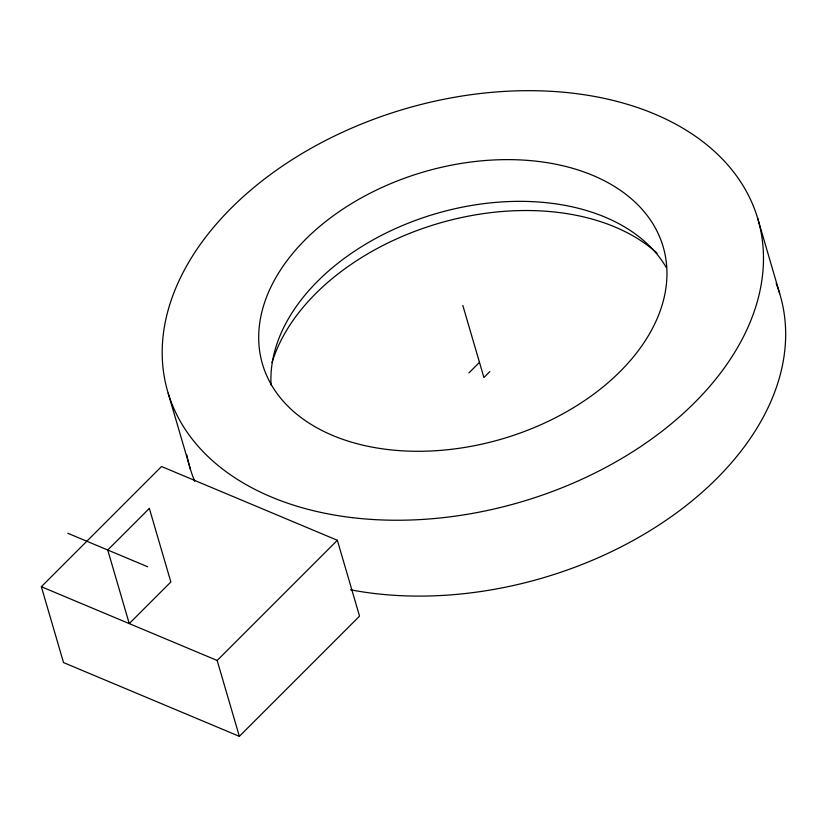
<?xml version="1.0" encoding="UTF-8"?>
<svg xmlns="http://www.w3.org/2000/svg" width="827" height="827" viewBox="0 0 827 827"><rect width="100%" height="100%" fill="white"/><g stroke="black" fill="none" stroke-linecap="round" stroke-linejoin="round"><path stroke-width="1.24" d="M41.35 586.725L161.544 466.521L337.354 540.279L359.538 616.136L239.344 736.33L63.534 662.582L41.35 586.725L217.16 660.473L239.344 736.33M468.909 372.915L479.474 362.35M489.853 371.571L483.909 377.515L462.831 305.452M217.16 660.473L337.354 540.279M67.783 533.26L147.692 566.774M757.522 217.79L779.706 293.647M168.15 393.114L190.334 468.971M272.042 362.577A217.336 144.859 -16.3 0 1 441.256 222.608A217.336 144.859 -16.3 0 1 657.134 253.227M776.181 283.506A307.458 204.931 -16.3 0 1 673.933 514.766A307.458 204.931 -16.3 0 1 350.534 589.796M194.738 481.335A307.458 204.931 -16.3 0 1 187.615 458.592M187.367 457.424A307.458 204.931 -16.3 0 1 186.892 455.088M271.091 385.134A208.745 139.132 -16.3 0 1 434.588 214.048A208.745 139.132 -16.3 0 1 666.324 267.566M149.346 508.409L107.737 550.017L129.26 623.599L170.858 581.991L149.346 508.409M352.302 517.65A307.458 204.931 -16.3 0 0 760.23 228.169A307.458 204.931 -16.3 0 0 275.97 170.538A307.458 204.931 -16.3 0 0 352.302 517.65M387.791 449.526A208.745 139.132 -16.3 0 0 664.753 252.99A208.745 139.132 -16.3 0 0 335.958 213.852A208.745 139.132 -16.3 0 0 387.791 449.526"/></g></svg>
